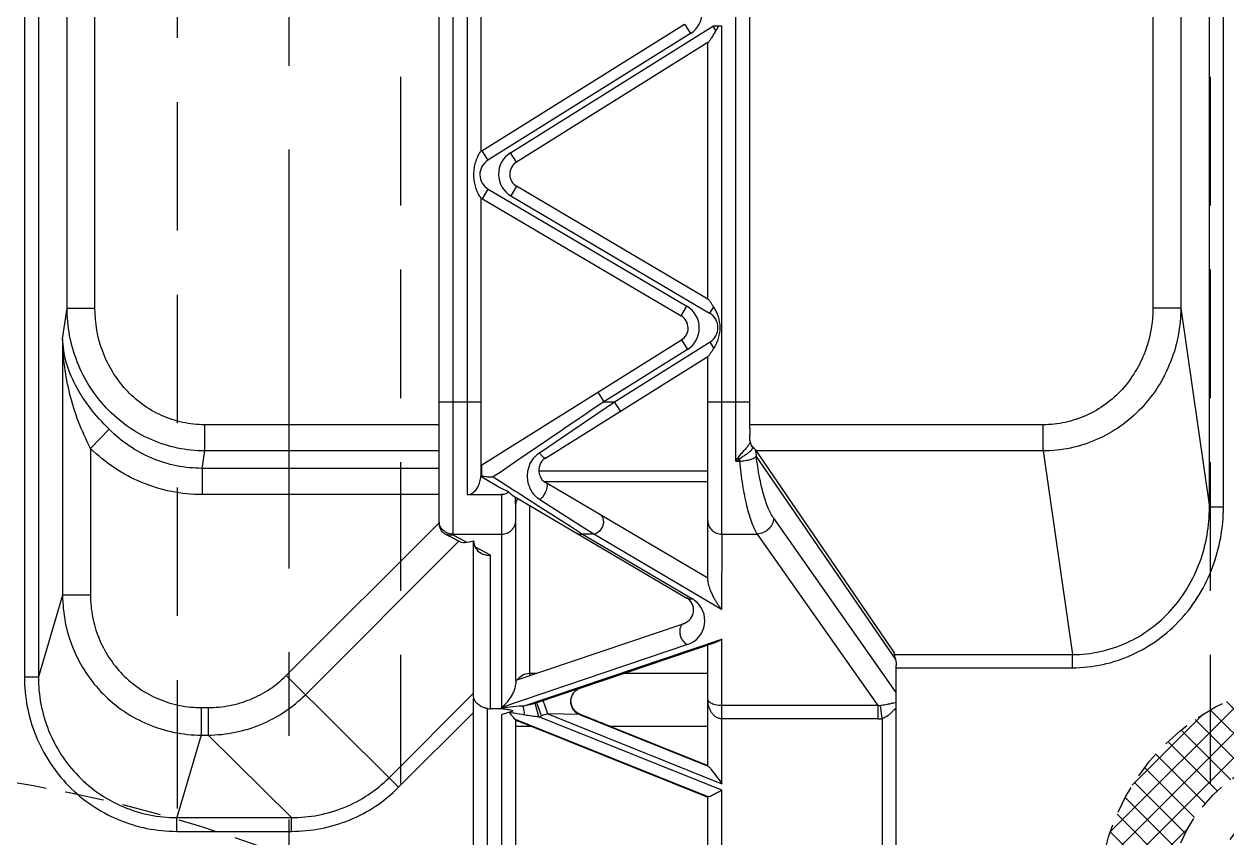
# Model space of a CAD drawing. Header units: millimetres. Extents: x 27275 to 28529, y -21406 to -20519.
# Drawn here: x 28306.15 to 28349.24, y -20728.94 to -20699.79 of the extents above; entities that cross this region are included whole.
import ezdxf

# ---------------------------------------------------------------- set-up
doc = ezdxf.new("R2010")
doc.units = ezdxf.units.MM
doc.header["$LTSCALE"] = 8
for name, pattern in [('CENTER', [2, 1.25, -0.25, 0.25, -0.25]), ('CENTER2', [1.125, 0.75, -0.125, 0.125, -0.125]), ('HIDDEN', [0.375, 0.25, -0.125]), ('HIDDEN2', [0.1875, 0.125, -0.0625])]:
    doc.linetypes.add(name, pattern=pattern)
doc.layers.add('Cav-cor', color=30, linetype='Continuous')
doc.layers.add('WT', color=4, linetype='Continuous')

# ---------------------------------------------------------------- blocks, each defined once
blk = doc.blocks.new('20150513.114820')
at = {"layer": 'WT', "linetype": 'Continuous'}
h = blk.add_hatch(dxfattribs=at)
h.set_pattern_fill('ANSI37', color=125, scale=5, angle=270, style=0)
h.set_pattern_definition([(315, (23425.0146, -23957.4168), (0.441941738, 0.441941738), []), (45, (23425.0146, -23957.4168), (-0.441941738, 0.441941738), [])])
h.paths.add_polyline_path([(8, 0), (5.5, 0, 1), (-5.5, 0), (-8, 0, -1)])
h.paths.add_polyline_path([(-8, 0), (-5.5, 0, 0.414214), (0, -5.5, 0.414214), (5.5, 0), (8, 0, -0.414214), (0, -8, -0.414214)])
at = {"layer": 'WT', "color": 125, "linetype": 'CENTER2', "ltscale": 0.4}
for p, q in [((0, 8.788), (0, -8.788)), ((8.788, 0), (-8.788, 0))]:
    blk.add_line(p, q, dxfattribs=at)
at = {"layer": 'WT', "color": 125, "linetype": 'HIDDEN2'}
for radius in [8, 5.5, 4]:
    blk.add_circle((0, 0), radius, dxfattribs=at)

msp = doc.modelspace()

# ---------------------------------------------------------------- linework, layer by layer
at = {"color": 8, "linetype": 'HIDDEN', "ltscale": 0.7}
msp.add_circle((28297.642, -20776.286), 50, dxfattribs=at)
at = {"layer": 'Cav-cor', "color": 241}
for p, q in [((28331.655, -20715.449), (28331.655, -20658.477)), ((28332.158, -20714.277), (28332.158, -20658.98)), ((28306.168, -20662.29), (28306.168, -20723.171)), ((28306.667, -20662.29), (28306.667, -20723.171)), ((28348.617, -20717.096), (28348.617, -20662.29)), ((28349.117, -20717.096), (28349.117, -20662.29)), ((28321.522, -20718.093), (28321.522, -20667.229)), ((28321.019, -20714.374), (28321.019, -20668.134)), ((28322.025, -20688.589), (28322.025, -20716.647)), ((28322.528, -20704.346), (28322.528, -20694.644)), ((28307.694, -20709.962), (28307.694, -20695.395)), ((28308.693, -20709.962), (28308.693, -20695.395)), ((28346.592, -20695.395), (28346.592, -20709.962)), ((28347.59, -20695.395), (28347.59, -20709.962)), ((28322.554, -20704.33), (28329.813, -20699.792)), ((28330.026, -20700.133), (28322.767, -20704.671)), ((28323.576, -20704.402), (28330.847, -20699.857)), ((28329.813, -20699.792), (28330.026, -20700.133)), ((28330.936, -20700.027), (28330.835, -20699.865)), ((28330.847, -20699.857), (28331.152, -20699.857)), ((28331.152, -20718.062), (28331.152, -20699.857)), ((28330.649, -20700.456), (28323.789, -20704.744)), ((28330.649, -20709.641), (28330.649, -20700.456)), ((28322.554, -20704.33), (28322.767, -20704.671)), ((28323.789, -20704.744), (28323.576, -20704.402)), ((28322.576, -20706.049), (28322.78, -20705.703)), ((28322.78, -20705.703), (28329.898, -20709.9)), ((28323.8, -20705.603), (28323.596, -20705.95)), ((28330.649, -20709.641), (28323.8, -20705.603)), ((28322.528, -20715.822), (28322.528, -20706.019)), ((28322.576, -20706.049), (28329.694, -20710.246)), ((28323.596, -20705.95), (28330.714, -20710.147)), ((28307.536, -20711.062), (28307.694, -20709.962)), ((28307.694, -20709.962), (28308.693, -20709.962)), ((28329.694, -20710.246), (28329.898, -20709.9)), ((28330.85, -20709.917), (28330.714, -20710.147)), ((28347.59, -20709.962), (28346.592, -20709.962)), ((28347.59, -20709.962), (28348.617, -20717.096)), ((28307.536, -20711.062), (28307.536, -20720.248)), ((28322.558, -20715.574), (28329.705, -20711.106)), ((28327.302, -20713.32), (28330.728, -20711.179)), ((28329.705, -20711.106), (28329.919, -20711.447)), ((28330.863, -20711.395), (28330.728, -20711.179)), ((28324.828, -20715.341), (28330.649, -20711.703)), ((28329.919, -20711.447), (28326.923, -20713.32)), ((28330.649, -20715.822), (28330.649, -20711.703)), ((28326.709, -20712.979), (28326.923, -20713.32)), ((28321.019, -20713.32), (28322.528, -20713.32)), ((28324.615, -20715.146), (28327.302, -20713.32)), ((28326.923, -20713.32), (28327.302, -20713.32)), ((28327.516, -20713.661), (28327.302, -20713.32)), ((28330.649, -20713.32), (28332.158, -20713.32)), ((28309.205, -20714.307), (28308.535, -20714.993)), ((28312.627, -20715.082), (28312.627, -20714.143)), ((28321.019, -20714.143), (28312.627, -20714.143)), ((28321.019, -20714.5), (28321.019, -20714.373)), ((28342.658, -20714.143), (28332.158, -20714.143)), ((28332.158, -20714.276), (28332.158, -20714.5)), ((28342.658, -20715.082), (28342.658, -20714.143)), ((28321.019, -20717.625), (28321.019, -20714.488)), ((28332.158, -20714.723), (28332.158, -20714.488)), ((28308.535, -20714.993), (28308.535, -20720.248)), ((28312.537, -20715.704), (28312.627, -20715.082)), ((28321.019, -20715.082), (28312.627, -20715.082)), ((28332.29, -20714.96), (28332.299, -20714.972)), ((28332.312, -20714.991), (28332.312, -20714.991)), ((28332.34, -20715.03), (28337.329, -20722.314)), ((28342.658, -20715.082), (28332.375, -20715.082)), ((28342.658, -20715.082), (28343.708, -20722.375)), ((28322.558, -20716.024), (28322.558, -20715.574)), ((28331.655, -20715.449), (28331.79, -20715.449)), ((28331.79, -20715.449), (28331.79, -20715.372)), ((28332.385, -20715.275), (28337.369, -20722.55)), ((28312.537, -20715.704), (28312.537, -20716.643)), ((28321.019, -20715.704), (28312.537, -20715.704)), ((28323.106, -20716.347), (28322.558, -20716.024)), ((28322.964, -20716.011), (28323.221, -20716.175)), ((28330.649, -20715.808), (28324.593, -20715.808)), ((28323.221, -20716.175), (28323.741, -20716.509)), ((28323.741, -20716.509), (28323.837, -20716.571)), ((28330.649, -20716.188), (28324.79, -20716.188)), ((28324.98, -20716.284), (28330.649, -20719.626)), ((28330.649, -20719.735), (28330.649, -20716.189)), ((28321.019, -20716.643), (28312.537, -20716.643)), ((28322.025, -20716.647), (28323.262, -20716.647)), ((28323.262, -20716.647), (28323.262, -20724.265)), ((28323.64, -20716.662), (28329.892, -20720.348)), ((28323.837, -20716.571), (28323.951, -20716.644)), ((28323.951, -20716.644), (28324.357, -20716.904)), ((28324.357, -20716.904), (28324.595, -20717.057)), ((28326.124, -20717.782), (28324.635, -20716.828)), ((28323.765, -20723.288), (28323.765, -20717.058)), ((28324.268, -20723.122), (28324.268, -20717.032)), ((28324.595, -20717.057), (28325.764, -20717.805)), ((28349.117, -20717.096), (28348.617, -20717.096)), ((28315.545, -20723.126), (28321.019, -20717.652)), ((28321.019, -20717.632), (28321.019, -20717.625)), ((28325.764, -20717.805), (28326.014, -20717.966)), ((28326.218, -20717.843), (28326.124, -20717.782)), ((28337.4, -20723.732), (28333.007, -20717.493)), ((28321.522, -20718.062), (28323.262, -20718.062)), ((28322.007, -20718.353), (28321.522, -20718.093)), ((28326.014, -20717.966), (28326.163, -20718.062)), ((28326.559, -20718.062), (28326.163, -20718.062)), ((28326.163, -20718.062), (28330.096, -20720.381)), ((28326.559, -20718.062), (28326.218, -20717.843)), ((28331.141, -20720.763), (28326.559, -20718.062)), ((28331.152, -20718.062), (28331.141, -20720.763)), ((28331.152, -20718.062), (28332.422, -20718.062)), ((28336.745, -20724.202), (28332.422, -20718.062)), ((28316.231, -20723.812), (28321.726, -20718.317)), ((28321.726, -20718.317), (28321.724, -20718.316)), ((28322.256, -20723.758), (28322.256, -20718.298)), ((28322.86, -20718.809), (28322.303, -20718.511)), ((28322.86, -20724.32), (28322.86, -20718.809)), ((28307.536, -20720.248), (28306.667, -20723.171)), ((28308.535, -20720.248), (28307.536, -20720.248)), ((28323.777, -20723.288), (28329.797, -20721.258)), ((28329.926, -20722.018), (28323.262, -20724.265)), ((28324.029, -20724.219), (28331.152, -20721.817)), ((28326.08, -20723.573), (28330.948, -20721.931)), ((28330.649, -20726.349), (28330.649, -20722.032)), ((28331.152, -20726.999), (28331.152, -20721.817)), ((28337.329, -20722.375), (28337.329, -20722.314)), ((28337.329, -20722.375), (28343.708, -20722.375)), ((28343.708, -20722.845), (28343.708, -20722.375)), ((28337.4, -20734.832), (28337.4, -20722.767)), ((28337.4, -20722.845), (28343.708, -20722.845)), ((28306.168, -20723.171), (28306.667, -20723.171)), ((28315.545, -20723.126), (28319.229, -20726.785)), ((28323.765, -20723.33), (28323.765, -20723.437)), ((28324.268, -20723.046), (28324.495, -20723.046)), ((28327.643, -20723.046), (28330.649, -20723.046)), ((28319.229, -20726.785), (28322.256, -20723.758)), ((28326.073, -20723.575), (28324.527, -20724.097)), ((28312.504, -20724.273), (28312.504, -20725.257)), ((28312.504, -20724.273), (28312.752, -20724.273)), ((28312.752, -20724.273), (28312.752, -20725.257)), ((28322.256, -20757.568), (28322.256, -20724.026)), ((28324.595, -20724.602), (28324.458, -20724.119)), ((28324.688, -20724.573), (28324.527, -20724.097)), ((28324.912, -20724.498), (28324.752, -20724.021)), ((28336.745, -20724.202), (28331.152, -20724.202)), ((28336.745, -20724.676), (28336.745, -20724.202)), ((28336.897, -20724.665), (28336.831, -20724.2)), ((28319.572, -20727.128), (28322.256, -20724.444)), ((28322.759, -20757.568), (28322.759, -20724.311)), ((28323.186, -20724.32), (28322.86, -20724.32)), ((28323.262, -20724.523), (28323.674, -20724.384)), ((28323.262, -20724.523), (28323.262, -20734.832)), ((28330.661, -20727.468), (28323.754, -20724.698)), ((28323.765, -20734.328), (28323.765, -20724.718)), ((28331.152, -20727.231), (28324.595, -20724.602)), ((28324.912, -20724.498), (28324.688, -20724.573)), ((28324.912, -20724.498), (28331.152, -20726.999)), ((28326.046, -20724.519), (28324.912, -20724.498)), ((28326.066, -20724.512), (28326.046, -20724.519)), ((28326.046, -20724.519), (28330.661, -20726.369)), ((28336.745, -20724.676), (28331.152, -20724.676)), ((28336.897, -20724.665), (28336.897, -20734.832)), ((28323.765, -20724.942), (28324.325, -20724.942)), ((28324.325, -20724.942), (28330.649, -20727.478)), ((28327.141, -20724.942), (28330.649, -20724.942)), ((28327.141, -20724.942), (28330.649, -20726.349)), ((28312.504, -20725.257), (28311.625, -20728.213)), ((28312.504, -20725.257), (28312.752, -20725.257)), ((28312.752, -20725.257), (28315.732, -20728.213)), ((28319.572, -20727.128), (28319.229, -20726.785)), ((28331.152, -20731.65), (28331.152, -20727.231)), ((28330.649, -20731.41), (28330.649, -20727.478)), ((28311.625, -20728.705), (28311.625, -20728.213)), ((28311.625, -20728.213), (28315.732, -20728.213)), ((28315.732, -20728.705), (28315.732, -20728.213)), ((28311.625, -20728.705), (28315.732, -20728.705))]:
    msp.add_line(p, q, dxfattribs=at)
for centre, radius, start, end in [((28329.546, -20699.366), 0.905, 302.01, 59.4758), ((28323.087, -20705.183), 1.006, 122.01, 123.7706), ((28324.056, -20705.17), 0.905, 122.01, 239.4758), ((28323.087, -20705.183), 0.604, 122.01, 239.4758), ((28324.056, -20705.17), 0.503, 122.01, 239.4758), ((28323.087, -20705.183), 1.006, 236.2294, 239.4758), ((28329.439, -20710.68), 0.905, 302.01, 59.4758), ((28329.439, -20710.68), 0.503, 302.01, 59.4758), ((28330.408, -20710.667), 0.604, 302.01, 59.4758), ((28330.241, -20716.447), 2.532, 35.0682, 35.6202), ((28329.358, -20717.065), 3.609, 34.3139, 35.0531), ((28325.095, -20715.768), 0.503, 122.01, 195.9816), ((28325.762, -20711.888), 6.885, 328.8563, 330.0402), ((28329.23, -20711.053), 5.021, 298.8789, 300.6564), ((28330.639, -20716.693), 1.752, 48.9271, 51.4843), ((28322.922, -20714.072), 1.939, 263.0904, 267.1211), ((28322.936, -20713.846), 2.165, 267.043, 270.7032), ((28321.498, -20716.962), 2.265, 4.191, 5.9458), ((28320.979, -20716.999), 2.786, 2.3208, 4.1701), ((28329.636, -20720.781), 0.503, 288.6358, 59.4758), ((28329.64, -20721.155), 0.899, 53.5751, 59.5003), ((28329.636, -20721.16), 0.905, 288.6358, 53.5947), ((28326.234, -20724.052), 0.503, 108.6575, 248.1327), ((28323.711, -20721.678), 2.552, 287.0026, 288.6366), ((28336.78, -20723.62), 0.583, 266.5488, 275.0542), ((28323.307, -20724.636), 0.301, 37.0437, 42.2785), ((28322.651, -20731.309), 6.913, 81.5926, 82.5421), ((28332.24, -20717.891), 10.891, 217.0566, 217.1711), ((28322.321, -20733.565), 9.193, 81.3178, 81.6163), ((28324.044, -20722.665), 2.014, 285.8777, 288.6372), ((28336.745, -20723.592), 1.084, 269.9802, 278.0632)]:
    msp.add_arc(centre, radius, start, end, dxfattribs=at)
for centre, major_axis, ratio, start_param, end_param in [((28321.522, -20717.625), (0, 0.534), 0.942641, -4.699854, -4.662521), ((28322.256, -20717.917), (0.621, 0.313), 0.504607, -2.79779, -1.82022), ((28322.86, -20723.68), (0, -0.64), 0.942641, -0.167448, 0), ((28323.262, -20724.503), (0.503, -0.202), 0.0162, 0.006498, 0.222127), ((28324.419, -20724.942), (5.019, -2.012), 0.006495, -1.698883, -1.586997), ((28327.047, -20724.942), (5.019, -2.012), 0.006495, 1.554596, 1.770137), ((28331.152, -20726.564), (0.503, -0.202), 0.0162, -3.135095, -2.919466)]:
    msp.add_ellipse(centre, major_axis=major_axis, ratio=ratio, start_param=start_param, end_param=end_param, dxfattribs=at)
for points, knots in [([(28330.936, -20700.027), (28330.91, -20700.071), (28330.858, -20700.156), (28330.794, -20700.26), (28330.745, -20700.337), (28330.712, -20700.386), (28330.685, -20700.423), (28330.668, -20700.444), (28330.659, -20700.449)], [0, 0, 0, 0, 0.304275, 0.591978, 0.724328, 0.843321, 0.939797, 1, 1, 1, 1]), ([(28331.025, -20699.857), (28331.006, -20699.901), (28330.977, -20699.958), (28330.945, -20700.014), (28330.936, -20700.027)], [0, 0, 0, 0, 0.752364, 1, 1, 1, 1]), ([(28322.435, -20705.884), (28322.372, -20705.761), (28322.303, -20705.559), (28322.265, -20705.277), (28322.268, -20705.058), (28322.295, -20704.878), (28322.332, -20704.739), (28322.365, -20704.639), (28322.403, -20704.546), (28322.438, -20704.474), (28322.466, -20704.423), (28322.485, -20704.392), (28322.502, -20704.369), (28322.512, -20704.357), (28322.518, -20704.353)], [0, 0, 0, 0, 0.257637, 0.393396, 0.52959, 0.665181, 0.732224, 0.798064, 0.861562, 0.920443, 0.946836, 0.969841, 0.98815, 1, 1, 1, 1]), ([(28322.484, -20705.97), (28322.48, -20705.964), (28322.462, -20705.936), (28322.446, -20705.907), (28322.435, -20705.884)], [0, 0, 0, 0, 0.221969, 1, 1, 1, 1]), ([(28322.518, -20706.012), (28322.512, -20706.008), (28322.5, -20705.994), (28322.49, -20705.98), (28322.484, -20705.97)], [0, 0, 0, 0, 0.390176, 1, 1, 1, 1]), ([(28312.627, -20715.082), (28312.298, -20715.081), (28311.639, -20715.011), (28310.695, -20714.707), (28309.831, -20714.218), (28309.083, -20713.567), (28308.476, -20712.784), (28308.031, -20711.899), (28307.758, -20710.948), (28307.695, -20710.29), (28307.694, -20709.962)], [0, 0, 0, 0, 0.1251, 0.250187, 0.375258, 0.50029, 0.625276, 0.75022, 0.875121, 1, 1, 1, 1]), ([(28312.627, -20714.143), (28312.361, -20714.143), (28311.829, -20714.086), (28311.068, -20713.835), (28310.375, -20713.431), (28309.583, -20712.719), (28308.881, -20711.558), (28308.693, -20710.491), (28308.693, -20709.962)], [0, 0, 0, 0, 0.125245, 0.250485, 0.37574, 0.501003, 0.750426, 1, 1, 1, 1]), ([(28330.659, -20709.647), (28330.665, -20709.651), (28330.676, -20709.663), (28330.694, -20709.685), (28330.716, -20709.715), (28330.75, -20709.763), (28330.795, -20709.831), (28330.831, -20709.888), (28330.85, -20709.917)], [0, 0, 0, 0, 0.058464, 0.148844, 0.262493, 0.392617, 0.683816, 1, 1, 1, 1]), ([(28330.85, -20709.917), (28330.918, -20710.026), (28331.032, -20710.262), (28331.099, -20710.653), (28331.04, -20711.046), (28330.93, -20711.285), (28330.863, -20711.395)], [0, 0, 0, 0, 0.246824, 0.499458, 0.752137, 1, 1, 1, 1]), ([(28347.59, -20709.962), (28347.589, -20710.29), (28347.527, -20710.948), (28347.254, -20711.899), (28346.808, -20712.784), (28346.202, -20713.567), (28345.453, -20714.218), (28344.59, -20714.707), (28343.645, -20715.011), (28342.986, -20715.081), (28342.658, -20715.082)], [0, 0, 0, 0, 0.124879, 0.24978, 0.374724, 0.49971, 0.624742, 0.749813, 0.8749, 1, 1, 1, 1]), ([(28346.592, -20709.962), (28346.591, -20710.491), (28346.404, -20711.558), (28345.702, -20712.719), (28344.909, -20713.431), (28344.217, -20713.835), (28343.455, -20714.086), (28342.923, -20714.143), (28342.658, -20714.143)], [0, 0, 0, 0, 0.249574, 0.498997, 0.62426, 0.749515, 0.874755, 1, 1, 1, 1]), ([(28308.535, -20714.993), (28308.375, -20714.682), (28308.091, -20714.048), (28307.682, -20712.747), (28307.548, -20711.732), (28307.536, -20711.062)], [0, 0, 0, 0, 0.256553, 0.508356, 1, 1, 1, 1]), ([(28309.205, -20714.307), (28308.962, -20714.065), (28308.514, -20713.571), (28307.982, -20712.762), (28307.64, -20711.922), (28307.547, -20711.344), (28307.536, -20711.062)], [0, 0, 0, 0, 0.275932, 0.534501, 0.773463, 1, 1, 1, 1]), ([(28330.863, -20711.395), (28330.843, -20711.428), (28330.805, -20711.49), (28330.757, -20711.565), (28330.721, -20711.619), (28330.697, -20711.653), (28330.678, -20711.678), (28330.665, -20711.692), (28330.659, -20711.696)], [0, 0, 0, 0, 0.312567, 0.602693, 0.73354, 0.848665, 0.940833, 1, 1, 1, 1]), ([(28326.923, -20713.32), (28326.254, -20713.775), (28325.255, -20714.453), (28323.936, -20715.349), (28323.286, -20715.793), (28322.964, -20716.011)], [0, 0, 0, 0, 0.50698, 0.756357, 1, 1, 1, 1]), ([(28312.537, -20715.704), (28312.229, -20715.705), (28311.609, -20715.644), (28310.719, -20715.369), (28309.901, -20714.923), (28309.423, -20714.525), (28309.205, -20714.307)], [0, 0, 0, 0, 0.249968, 0.499973, 0.749985, 1, 1, 1, 1]), ([(28332.145, -20714.789), (28332.143, -20714.795), (28332.134, -20714.819), (28332.122, -20714.842), (28332.112, -20714.859)], [0, 0, 0, 0, 0.23435, 1, 1, 1, 1]), ([(28332.158, -20714.702), (28332.158, -20714.746), (28332.179, -20714.832), (28332.233, -20714.9), (28332.262, -20714.929)], [0, 0, 0, 0, 0.512043, 1, 1, 1, 1]), ([(28312.537, -20716.643), (28312.168, -20716.643), (28311.427, -20716.57), (28310.36, -20716.245), (28309.377, -20715.72), (28308.799, -20715.251), (28308.535, -20714.993)], [0, 0, 0, 0, 0.249924, 0.499894, 0.749912, 1, 1, 1, 1]), ([(28324.635, -20716.828), (28324.567, -20716.785), (28324.445, -20716.681), (28324.264, -20716.424), (28324.154, -20716.03), (28324.228, -20715.616), (28324.407, -20715.321), (28324.54, -20715.197), (28324.615, -20715.146)], [0, 0, 0, 0, 0.123256, 0.241614, 0.477166, 0.727301, 0.861184, 1, 1, 1, 1]), ([(28324.828, -20715.341), (28324.819, -20715.347), (28324.796, -20715.339), (28324.771, -20715.323), (28324.732, -20715.289), (28324.678, -20715.23), (28324.637, -20715.177), (28324.615, -20715.146)], [0, 0, 0, 0, 0.107474, 0.1979, 0.314792, 0.620882, 1, 1, 1, 1]), ([(28332.112, -20714.859), (28332.089, -20714.897), (28332.031, -20714.974), (28331.931, -20715.085), (28331.839, -20715.179), (28331.771, -20715.261), (28331.74, -20715.304), (28331.727, -20715.327)], [0, 0, 0, 0, 0.221042, 0.47279, 0.737885, 0.87039, 1, 1, 1, 1]), ([(28332.199, -20715.061), (28332.175, -20715.087), (28332.118, -20715.14), (28332.017, -20715.212), (28331.902, -20715.285), (28331.823, -20715.339), (28331.79, -20715.374)], [0, 0, 0, 0, 0.205159, 0.450701, 0.72163, 1, 1, 1, 1]), ([(28332.238, -20715.01), (28332.235, -20715.014), (28332.224, -20715.032), (28332.21, -20715.049), (28332.199, -20715.061)], [0, 0, 0, 0, 0.227883, 1, 1, 1, 1]), ([(28332.256, -20714.96), (28332.255, -20714.964), (28332.252, -20714.981), (28332.244, -20714.998), (28332.238, -20715.01)], [0, 0, 0, 0, 0.226592, 1, 1, 1, 1]), ([(28332.385, -20715.275), (28332.387, -20715.257), (28332.389, -20715.185), (28332.373, -20715.113), (28332.352, -20715.064)], [0, 0, 0, 0, 0.253921, 1, 1, 1, 1]), ([(28331.79, -20715.449), (28331.857, -20715.444), (28331.985, -20715.431), (28332.159, -20715.39), (28332.293, -20715.345), (28332.365, -20715.301), (28332.385, -20715.275)], [0, 0, 0, 0, 0.32158, 0.612806, 0.843707, 1, 1, 1, 1]), ([(28332.422, -20718.062), (28332.384, -20718.001), (28332.312, -20717.863), (28332.177, -20717.529), (28332.029, -20717.008), (28331.888, -20716.275), (28331.82, -20715.738), (28331.79, -20715.449)], [0, 0, 0, 0, 0.078808, 0.171894, 0.399707, 0.678645, 1, 1, 1, 1]), ([(28333.007, -20717.493), (28332.929, -20717.382), (28332.789, -20717.1), (28332.625, -20716.6), (28332.484, -20715.977), (28332.415, -20715.52), (28332.385, -20715.275)], [0, 0, 0, 0, 0.17503, 0.403185, 0.680688, 1, 1, 1, 1]), ([(28322.558, -20715.975), (28322.569, -20715.977), (28322.612, -20715.986), (28322.656, -20715.992), (28322.689, -20715.996)], [0, 0, 0, 0, 0.245889, 1, 1, 1, 1]), ([(28324.611, -20715.906), (28324.629, -20715.968), (28324.667, -20716.076), (28324.748, -20716.163), (28324.79, -20716.188)], [0, 0, 0, 0, 0.568071, 1, 1, 1, 1]), ([(28330.649, -20716.188), (28330.649, -20716.168), (28330.653, -20716.119), (28330.654, -20716.033), (28330.651, -20715.927), (28330.649, -20715.849), (28330.649, -20715.808)], [0, 0, 0, 0, 0.154188, 0.387674, 0.678682, 1, 1, 1, 1]), ([(28322.025, -20716.647), (28322.078, -20716.647), (28322.185, -20716.62), (28322.313, -20716.52), (28322.406, -20716.388), (28322.448, -20716.29), (28322.465, -20716.239)], [0, 0, 0, 0, 0.249551, 0.499549, 0.74977, 1, 1, 1, 1]), ([(28324.873, -20716.441), (28324.853, -20716.516), (28324.788, -20716.656), (28324.692, -20716.779), (28324.635, -20716.828)], [0, 0, 0, 0, 0.505216, 1, 1, 1, 1]), ([(28324.79, -20716.188), (28324.796, -20716.191), (28324.821, -20716.206), (28324.847, -20716.219), (28324.867, -20716.228)], [0, 0, 0, 0, 0.236171, 1, 1, 1, 1]), ([(28324.867, -20716.228), (28324.877, -20716.232), (28324.915, -20716.249), (28324.953, -20716.268), (28324.98, -20716.284)], [0, 0, 0, 0, 0.263149, 1, 1, 1, 1]), ([(28324.867, -20716.228), (28324.884, -20716.253), (28324.897, -20716.329), (28324.884, -20716.4), (28324.873, -20716.441)], [0, 0, 0, 0, 0.419984, 1, 1, 1, 1]), ([(28323.511, -20716.547), (28323.477, -20716.577), (28323.399, -20716.628), (28323.308, -20716.647), (28323.262, -20716.647)], [0, 0, 0, 0, 0.500206, 1, 1, 1, 1]), ([(28323.64, -20716.662), (28323.617, -20716.648), (28323.572, -20716.612), (28323.532, -20716.57), (28323.511, -20716.547)], [0, 0, 0, 0, 0.460677, 1, 1, 1, 1]), ([(28323.765, -20717.058), (28323.765, -20717.044), (28323.765, -20716.987), (28323.764, -20716.929), (28323.762, -20716.886)], [0, 0, 0, 0, 0.243647, 1, 1, 1, 1]), ([(28326.764, -20717.336), (28326.793, -20717.353), (28326.848, -20717.402), (28326.898, -20717.501), (28326.915, -20717.617), (28326.891, -20717.779), (28326.785, -20717.961), (28326.636, -20718.047), (28326.559, -20718.062)], [0, 0, 0, 0, 0.111422, 0.227814, 0.351383, 0.481917, 0.748779, 1, 1, 1, 1]), ([(28343.708, -20722.375), (28344.041, -20722.375), (28344.71, -20722.304), (28345.665, -20721.985), (28346.532, -20721.472), (28347.275, -20720.792), (28347.87, -20719.98), (28348.301, -20719.071), (28348.561, -20718.099), (28348.618, -20717.43), (28348.617, -20717.096)], [0, 0, 0, 0, 0.124911, 0.249845, 0.374809, 0.499806, 0.624836, 0.749888, 0.874947, 1, 1, 1, 1]), ([(28343.708, -20722.845), (28344.072, -20722.845), (28344.804, -20722.767), (28345.85, -20722.422), (28346.803, -20721.867), (28347.622, -20721.13), (28348.281, -20720.247), (28348.761, -20719.256), (28349.052, -20718.194), (28349.117, -20717.462), (28349.117, -20717.096)], [0, 0, 0, 0, 0.12489, 0.249802, 0.37475, 0.499739, 0.624771, 0.749837, 0.874918, 1, 1, 1, 1]), ([(28321.139, -20717.99), (28321.105, -20717.941), (28321.048, -20717.833), (28321.022, -20717.713), (28321.019, -20717.652)], [0, 0, 0, 0, 0.493939, 1, 1, 1, 1]), ([(28321.166, -20717.923), (28321.125, -20717.884), (28321.056, -20717.791), (28321.025, -20717.68), (28321.02, -20717.624)], [0, 0, 0, 0, 0.503735, 1, 1, 1, 1]), ([(28323.262, -20718.062), (28323.328, -20718.062), (28323.459, -20718.037), (28323.626, -20717.933), (28323.739, -20717.775), (28323.765, -20717.649), (28323.765, -20717.587)], [0, 0, 0, 0, 0.256779, 0.509641, 0.756856, 1, 1, 1, 1]), ([(28330.649, -20717.587), (28330.649, -20717.649), (28330.676, -20717.775), (28330.789, -20717.933), (28330.956, -20718.037), (28331.087, -20718.062), (28331.152, -20718.062)], [0, 0, 0, 0, 0.243144, 0.490359, 0.743221, 1, 1, 1, 1]), ([(28333.007, -20717.493), (28333.001, -20717.564), (28332.961, -20717.708), (28332.828, -20717.889), (28332.642, -20718.017), (28332.495, -20718.056), (28332.422, -20718.062)], [0, 0, 0, 0, 0.244533, 0.495671, 0.749271, 1, 1, 1, 1]), ([(28321.329, -20718.025), (28321.314, -20718.019), (28321.255, -20717.993), (28321.201, -20717.956), (28321.166, -20717.923)], [0, 0, 0, 0, 0.252689, 1, 1, 1, 1]), ([(28321.34, -20718.111), (28321.33, -20718.106), (28321.29, -20718.084), (28321.25, -20718.062), (28321.221, -20718.044)], [0, 0, 0, 0, 0.242639, 1, 1, 1, 1]), ([(28321.378, -20718.096), (28321.367, -20718.094), (28321.322, -20718.087), (28321.279, -20718.074), (28321.248, -20718.06)], [0, 0, 0, 0, 0.254563, 1, 1, 1, 1]), ([(28321.724, -20718.316), (28321.705, -20718.306), (28321.659, -20718.278), (28321.575, -20718.231), (28321.465, -20718.175), (28321.383, -20718.134), (28321.34, -20718.111)], [0, 0, 0, 0, 0.149257, 0.371951, 0.65983, 1, 1, 1, 1]), ([(28321.522, -20718.093), (28321.51, -20718.095), (28321.462, -20718.1), (28321.414, -20718.1), (28321.378, -20718.096)], [0, 0, 0, 0, 0.253964, 1, 1, 1, 1]), ([(28325.959, -20718.029), (28325.988, -20718.046), (28326.056, -20718.07), (28326.128, -20718.068), (28326.163, -20718.062)], [0, 0, 0, 0, 0.48969, 1, 1, 1, 1]), ([(28322.256, -20718.298), (28322.256, -20718.389), (28322.305, -20718.574), (28322.446, -20718.703), (28322.525, -20718.745)], [0, 0, 0, 0, 0.503928, 1, 1, 1, 1]), ([(28322.525, -20718.745), (28322.575, -20718.772), (28322.685, -20718.81), (28322.802, -20718.815), (28322.86, -20718.809)], [0, 0, 0, 0, 0.493653, 1, 1, 1, 1]), ([(28330.649, -20719.735), (28330.649, -20719.771), (28330.661, -20719.845), (28330.696, -20719.974), (28330.75, -20720.113), (28330.817, -20720.255), (28330.883, -20720.378), (28330.938, -20720.47), (28330.982, -20720.539), (28331.015, -20720.587), (28331.046, -20720.633), (28331.078, -20720.68), (28331.115, -20720.717), (28331.141, -20720.745), (28331.144, -20720.76)], [0, 0, 0, 0, 0.095111, 0.191865, 0.348756, 0.481338, 0.600431, 0.71019, 0.762237, 0.81284, 0.861266, 0.908373, 0.957896, 1, 1, 1, 1]), ([(28307.536, -20720.248), (28307.537, -20720.574), (28307.601, -20721.227), (28307.883, -20722.169), (28308.342, -20723.039), (28308.961, -20723.804), (28309.718, -20724.433), (28310.584, -20724.902), (28311.524, -20725.191), (28312.178, -20725.257), (28312.504, -20725.257)], [0, 0, 0, 0, 0.124966, 0.249936, 0.374925, 0.499925, 0.624937, 0.749959, 0.874976, 1, 1, 1, 1]), ([(28308.535, -20720.248), (28308.535, -20720.509), (28308.585, -20721.033), (28308.808, -20721.789), (28309.173, -20722.489), (28309.667, -20723.104), (28310.271, -20723.611), (28310.964, -20723.988), (28311.718, -20724.22), (28312.242, -20724.273), (28312.504, -20724.273)], [0, 0, 0, 0, 0.12501, 0.250011, 0.375015, 0.500015, 0.625013, 0.750011, 0.875001, 1, 1, 1, 1]), ([(28329.892, -20720.348), (28329.921, -20720.365), (28329.989, -20720.389), (28330.061, -20720.387), (28330.096, -20720.381)], [0, 0, 0, 0, 0.489692, 1, 1, 1, 1]), ([(28329.797, -20721.258), (28329.768, -20721.267), (28329.712, -20721.305), (28329.659, -20721.396), (28329.636, -20721.51), (28329.643, -20721.637), (28329.68, -20721.765), (28329.758, -20721.908), (28329.854, -20721.995), (28329.926, -20722.018)], [0, 0, 0, 0, 0.098193, 0.207795, 0.332862, 0.470947, 0.615041, 0.756407, 1, 1, 1, 1]), ([(28331.152, -20721.817), (28331.135, -20721.83), (28331.072, -20721.875), (28331.002, -20721.913), (28330.948, -20721.931)], [0, 0, 0, 0, 0.267973, 1, 1, 1, 1]), ([(28337.329, -20722.375), (28337.329, -20722.379), (28337.33, -20722.403), (28337.336, -20722.426), (28337.341, -20722.444)], [0, 0, 0, 0, 0.19612, 1, 1, 1, 1]), ([(28337.341, -20722.444), (28337.349, -20722.475), (28337.368, -20722.542), (28337.384, -20722.611), (28337.39, -20722.649)], [0, 0, 0, 0, 0.451057, 1, 1, 1, 1]), ([(28337.39, -20722.649), (28337.392, -20722.658), (28337.397, -20722.698), (28337.4, -20722.737), (28337.4, -20722.767)], [0, 0, 0, 0, 0.243578, 1, 1, 1, 1]), ([(28306.168, -20723.171), (28306.168, -20723.53), (28306.237, -20724.251), (28306.544, -20725.291), (28307.046, -20726.253), (28307.725, -20727.099), (28308.557, -20727.795), (28309.51, -20728.314), (28310.546, -20728.633), (28311.266, -20728.705), (28311.625, -20728.705)], [0, 0, 0, 0, 0.12502, 0.250042, 0.375073, 0.5001, 0.625114, 0.750102, 0.875065, 1, 1, 1, 1]), ([(28306.667, -20723.171), (28306.667, -20723.498), (28306.728, -20724.154), (28307.006, -20725.101), (28307.461, -20725.977), (28308.077, -20726.749), (28308.833, -20727.384), (28309.7, -20727.857), (28310.643, -20728.148), (28311.298, -20728.213), (28311.625, -20728.213)], [0, 0, 0, 0, 0.125011, 0.250026, 0.375055, 0.500082, 0.625099, 0.750092, 0.87506, 1, 1, 1, 1]), ([(28312.752, -20724.273), (28313.01, -20724.273), (28313.527, -20724.223), (28314.273, -20724.001), (28314.961, -20723.637), (28315.363, -20723.308), (28315.545, -20723.126)], [0, 0, 0, 0, 0.250018, 0.500015, 0.750003, 1, 1, 1, 1]), ([(28323.765, -20723.33), (28323.765, -20723.327), (28323.766, -20723.317), (28323.767, -20723.306), (28323.769, -20723.3)], [0, 0, 0, 0, 0.301081, 1, 1, 1, 1]), ([(28323.769, -20723.3), (28323.77, -20723.298), (28323.772, -20723.294), (28323.774, -20723.289), (28323.777, -20723.288)], [0, 0, 0, 0, 0.347843, 1, 1, 1, 1]), ([(28323.844, -20723.265), (28323.89, -20723.198), (28324.019, -20723.085), (28324.185, -20723.046), (28324.268, -20723.046)], [0, 0, 0, 0, 0.494177, 1, 1, 1, 1]), ([(28312.752, -20725.257), (28313.074, -20725.255), (28313.718, -20725.19), (28314.646, -20724.907), (28315.503, -20724.45), (28316.004, -20724.039), (28316.231, -20723.812)], [0, 0, 0, 0, 0.249953, 0.499935, 0.749951, 1, 1, 1, 1]), ([(28322.261, -20723.914), (28322.26, -20723.898), (28322.257, -20723.846), (28322.256, -20723.794), (28322.256, -20723.758)], [0, 0, 0, 0, 0.31202, 1, 1, 1, 1]), ([(28323.262, -20724.265), (28323.37, -20724.184), (28323.523, -20724.018), (28323.668, -20723.782), (28323.742, -20723.6), (28323.765, -20723.492), (28323.765, -20723.437)], [0, 0, 0, 0, 0.407828, 0.671204, 0.832631, 1, 1, 1, 1]), ([(28326.066, -20724.512), (28326.015, -20724.492), (28325.92, -20724.435), (28325.782, -20724.274), (28325.716, -20724.017), (28325.804, -20723.774), (28325.942, -20723.636), (28326.032, -20723.589), (28326.08, -20723.573)], [0, 0, 0, 0, 0.135808, 0.269346, 0.51977, 0.753977, 0.873432, 1, 1, 1, 1]), ([(28322.256, -20724.026), (28322.256, -20724.016), (28322.257, -20723.979), (28322.258, -20723.941), (28322.261, -20723.914)], [0, 0, 0, 0, 0.257862, 1, 1, 1, 1]), ([(28322.294, -20724.012), (28322.29, -20724.004), (28322.275, -20723.973), (28322.265, -20723.939), (28322.261, -20723.914)], [0, 0, 0, 0, 0.256866, 1, 1, 1, 1]), ([(28322.381, -20724.13), (28322.372, -20724.121), (28322.338, -20724.086), (28322.31, -20724.045), (28322.294, -20724.012)], [0, 0, 0, 0, 0.263974, 1, 1, 1, 1]), ([(28322.759, -20724.311), (28322.721, -20724.305), (28322.585, -20724.271), (28322.454, -20724.202), (28322.381, -20724.13)], [0, 0, 0, 0, 0.274456, 1, 1, 1, 1]), ([(28323.317, -20724.291), (28323.306, -20724.293), (28323.261, -20724.302), (28323.217, -20724.312), (28323.185, -20724.32)], [0, 0, 0, 0, 0.259191, 1, 1, 1, 1]), ([(28323.469, -20724.267), (28323.456, -20724.269), (28323.405, -20724.276), (28323.355, -20724.284), (28323.317, -20724.291)], [0, 0, 0, 0, 0.25442, 1, 1, 1, 1]), ([(28324.029, -20724.219), (28323.981, -20724.222), (28323.794, -20724.233), (28323.608, -20724.249), (28323.469, -20724.267)], [0, 0, 0, 0, 0.254207, 1, 1, 1, 1]), ([(28324.458, -20724.119), (28324.422, -20724.13), (28324.281, -20724.17), (28324.137, -20724.201), (28324.029, -20724.219)], [0, 0, 0, 0, 0.253968, 1, 1, 1, 1]), ([(28324.09, -20724.541), (28324.084, -20724.475), (28324.073, -20724.384), (28324.049, -20724.277), (28324.037, -20724.235), (28324.029, -20724.219)], [0, 0, 0, 0, 0.607723, 0.836603, 1, 1, 1, 1]), ([(28331.152, -20724.676), (28331.107, -20724.676), (28331.018, -20724.658), (28330.905, -20724.592), (28330.818, -20724.503), (28330.732, -20724.372), (28330.666, -20724.191), (28330.649, -20724.04), (28330.649, -20723.965)], [0, 0, 0, 0, 0.141386, 0.276186, 0.40427, 0.527645, 0.766002, 1, 1, 1, 1]), ([(28331.152, -20724.202), (28331.07, -20724.202), (28330.932, -20724.187), (28330.768, -20724.126), (28330.673, -20724.053), (28330.649, -20723.991), (28330.649, -20723.965)], [0, 0, 0, 0, 0.413272, 0.688682, 0.868654, 1, 1, 1, 1]), ([(28337.4, -20724.115), (28337.373, -20724.103), (28337.298, -20724.108), (28337.178, -20724.139), (28337.018, -20724.176), (28336.898, -20724.194), (28336.831, -20724.2)], [0, 0, 0, 0, 0.153623, 0.369044, 0.65148, 1, 1, 1, 1]), ([(28323.676, -20724.618), (28323.667, -20724.607), (28323.628, -20724.559), (28323.59, -20724.509), (28323.561, -20724.471)], [0, 0, 0, 0, 0.228941, 1, 1, 1, 1]), ([(28323.754, -20724.698), (28323.749, -20724.696), (28323.738, -20724.686), (28323.711, -20724.66), (28323.691, -20724.636), (28323.676, -20724.618)], [0, 0, 0, 0, 0.152973, 0.380569, 1, 1, 1, 1]), ([(28337.4, -20724.503), (28337.4, -20724.487), (28337.4, -20724.455), (28337.396, -20724.408), (28337.391, -20724.373), (28337.382, -20724.35), (28337.374, -20724.338), (28337.362, -20724.331), (28337.348, -20724.333), (28337.335, -20724.34), (28337.316, -20724.356), (28337.29, -20724.381), (28337.259, -20724.415), (28337.224, -20724.451), (28337.174, -20724.5), (28337.074, -20724.586), (28336.972, -20724.644), (28336.897, -20724.665)], [0, 0, 0, 0, 0.065216, 0.12709, 0.182463, 0.205226, 0.223974, 0.239584, 0.255621, 0.275641, 0.299449, 0.354426, 0.415968, 0.481679, 0.550288, 0.694202, 1, 1, 1, 1]), ([(28330.661, -20726.369), (28330.667, -20726.372), (28330.681, -20726.385), (28330.704, -20726.409), (28330.732, -20726.441), (28330.751, -20726.465), (28330.761, -20726.477)], [0, 0, 0, 0, 0.149143, 0.379039, 0.668059, 1, 1, 1, 1]), ([(28315.732, -20728.213), (28316.055, -20728.214), (28316.702, -20728.154), (28317.636, -20727.878), (28318.498, -20727.425), (28319.001, -20727.014), (28319.229, -20726.785)], [0, 0, 0, 0, 0.250068, 0.500083, 0.750063, 1, 1, 1, 1]), ([(28330.761, -20726.477), (28330.826, -20726.558), (28330.956, -20726.733), (28331.085, -20726.908), (28331.152, -20726.999)], [0, 0, 0, 0, 0.476959, 1, 1, 1, 1]), ([(28315.732, -20728.705), (28316.087, -20728.705), (28316.798, -20728.637), (28317.823, -20728.332), (28318.769, -20727.831), (28319.322, -20727.379), (28319.572, -20727.128)], [0, 0, 0, 0, 0.25008, 0.500098, 0.750073, 1, 1, 1, 1]), ([(28331.152, -20727.231), (28331.1, -20727.261), (28330.999, -20727.317), (28330.877, -20727.384), (28330.789, -20727.428), (28330.735, -20727.452), (28330.694, -20727.466), (28330.669, -20727.47), (28330.661, -20727.468)], [0, 0, 0, 0, 0.328728, 0.630243, 0.76005, 0.868514, 0.949612, 1, 1, 1, 1])]:
    msp.add_open_spline(points, degree=3, knots=knots, dxfattribs=at)
for points in [[(28332.256, -20714.96), (28332.235, -20714.938), (28332.217, -20714.914), (28332.202, -20714.888)], [(28332.262, -20714.929), (28332.272, -20714.939), (28332.281, -20714.95), (28332.29, -20714.96)], [(28322.465, -20716.239), (28322.51, -20716.106), (28322.528, -20715.963), (28322.528, -20715.822)], [(28323.511, -20716.547), (28323.371, -20716.492), (28323.236, -20716.423), (28323.106, -20716.347)], [(28323.765, -20717.058), (28323.765, -20717.01), (28323.773, -20716.962), (28323.788, -20716.917)], [(28323.788, -20716.917), (28323.803, -20716.871), (28323.826, -20716.827), (28323.855, -20716.788)], [(28321.221, -20718.044), (28321.193, -20718.027), (28321.166, -20718.009), (28321.139, -20717.99)], [(28321.522, -20718.062), (28321.456, -20718.062), (28321.39, -20718.049), (28321.329, -20718.025)], [(28323.339, -20724.329), (28323.288, -20724.324), (28323.237, -20724.32), (28323.186, -20724.32)], [(28323.502, -20724.351), (28323.447, -20724.342), (28323.393, -20724.334), (28323.339, -20724.329)], [(28323.674, -20724.384), (28323.617, -20724.372), (28323.559, -20724.361), (28323.502, -20724.351)], [(28324.09, -20724.541), (28323.963, -20724.518), (28323.836, -20724.496), (28323.709, -20724.477)], [(28324.595, -20724.602), (28324.426, -20724.594), (28324.257, -20724.571), (28324.09, -20724.541)]]:
    msp.add_open_spline(points, degree=3, dxfattribs=at)
at = {"layer": 'WT', "color": 125, "linetype": 'HIDDEN', "ltscale": 2.3}
for p, q in [((28311.642, -20654.286), (28311.642, -20913.286)), ((28319.642, -20660.286), (28319.642, -20892.286)), ((28348.642, -20660.286), (28348.642, -20731.286))]:
    msp.add_line(p, q, dxfattribs=at)
at = {"layer": 'WT', "color": 125, "linetype": 'CENTER', "ltscale": 1.5}
msp.add_line((28315.642, -20656.286), (28315.642, -20921.286), dxfattribs=at)

# ---------------------------------------------------------------- block references
at = {"layer": 'WT', "rotation": -90}
msp.add_blockref('20150513.114820', (28352.642, -20731.286), dxfattribs=at)

doc.saveas('drawing.dxf')
